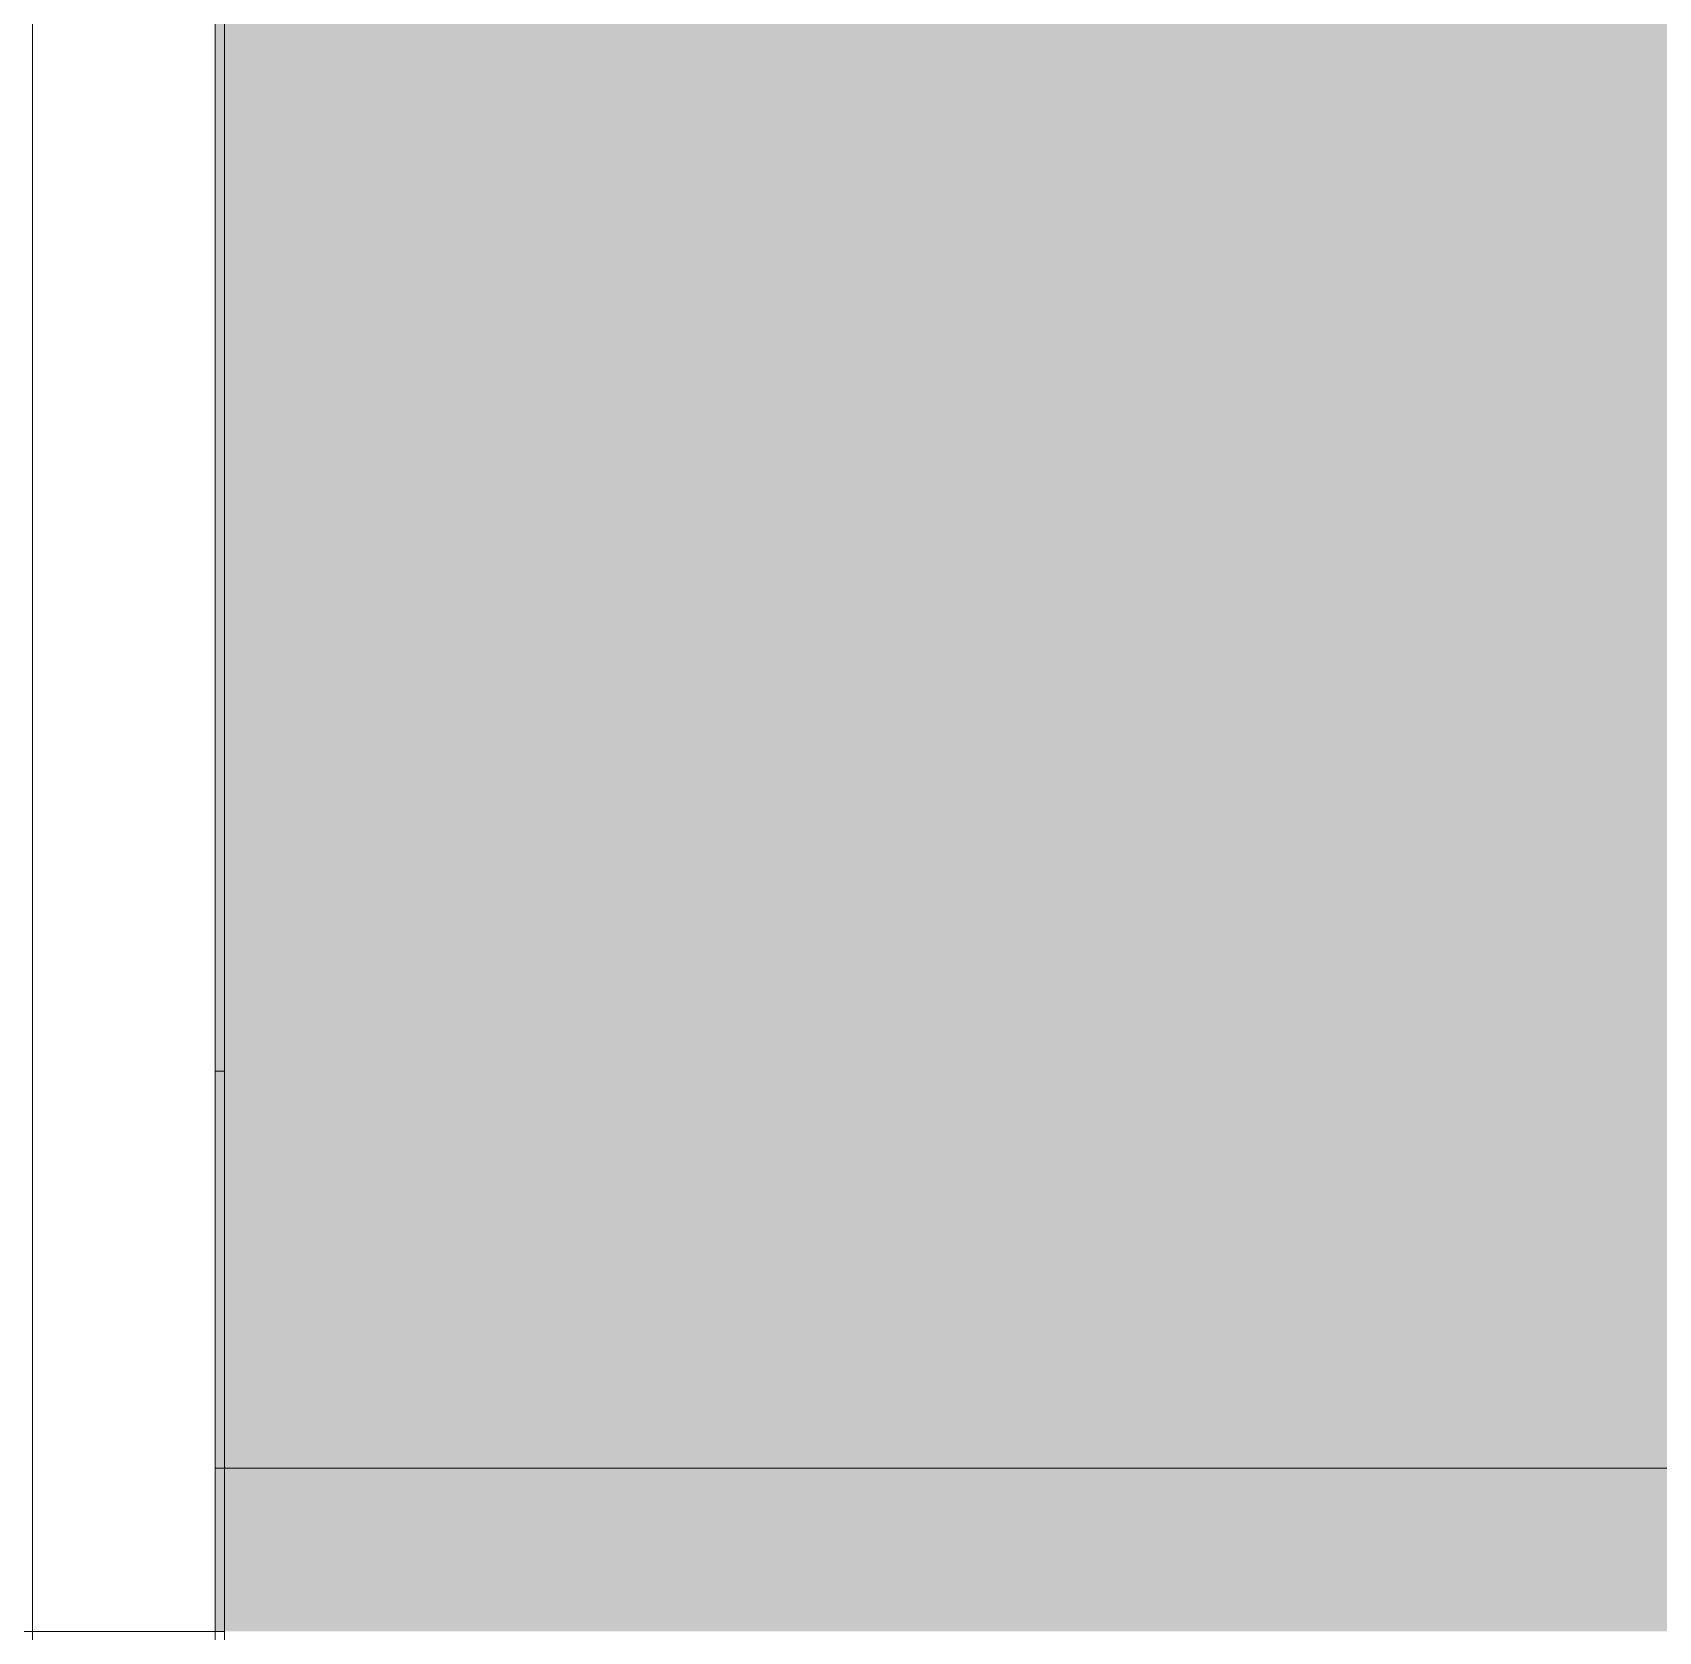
# Model space of a CAD drawing. Header units: millimetres. Extents: x -164500 to 426394, y -23753 to 102118.
# Drawn here: x 148882.1 to 149060.1, y 79759.4 to 79934.4 of the extents above; entities that cross this region are included whole.
import ezdxf

# ---------------------------------------------------------------- set-up
doc = ezdxf.new("R2010")
doc.units = ezdxf.units.MM
doc.linetypes.add('Осевая', pattern=[6350, 1270, -952.5, 3175, -952.5])
for name, color, linetype, lineweight in [('A-FLOR', 7, 'Continuous', 9), ('I-WALL', 7, 'Continuous', 5), ('S-STRS-MBND', 7, 'Continuous', 9), ('Оси-2', 7, 'Осевая', 9)]:
    doc.layers.add(name, color=color, linetype=linetype, lineweight=lineweight)
doc.layers.add('A-FLOR-1', color=7, linetype='Continuous', lineweight=9, true_color=0xeef6ff, transparency=0.5)
for name, color, linetype, lineweight, true_color in [('A-WALL-1', 9, 'Continuous', 5, 0x808080), ('A-WALL-FNSH-1', 9, 'Continuous', 5, 0x808080), ('S-STRS-1', 7, 'Continuous', 9, 0xeef6ff)]:
    doc.layers.add(name, color=color, linetype=linetype, lineweight=lineweight, true_color=true_color)

# ---------------------------------------------------------------- blocks, each defined once
blk = doc.blocks.new('2floor')
at = {"layer": 'A-FLOR-1'}
h = blk.add_hatch(color=256, dxfattribs=at)
h.paths.add_polyline_path([(148902.12, 5237.89), (150432.12, 5237.89), (150432.12, 5520), (148902.12, 5520)])
h.paths.add_polyline_path([(243652.12, 19600), (243952.12, 19600), (243952.12, 21130), (243652.12, 21130), (243652.12, 20075)])
at = {"layer": 'S-STRS-1'}
blk.add_hatch(color=256, dxfattribs=at).paths.add_polyline_path([(148902.12, 5220), (150432.12, 5220), (150432.12, 5237.89), (148902.12, 5237.89)])
at = {"layer": 'A-FLOR'}
blk.add_line((150732.12, 5237.89), (148902.12, 5237.89), dxfattribs=at)
at = {"layer": 'A-WALL-1'}
for p, q in [((148902.12, 5220), (148512.12, 5220)), ((148902.12, 120), (148902.12, 5220))]:
    blk.add_line(p, q, dxfattribs=at)
at = {"layer": 'A-WALL-FNSH-1'}
for p, q in [((148902.12, 5220), (148902.12, 140)), ((148903.12, 5220), (148902.12, 5220))]:
    blk.add_line(p, q, dxfattribs=at)
at = {"layer": 'I-WALL'}
for p, q in [((148903.12, 7659), (148903.12, 141)), ((148902.12, 5220), (148902.12, 7320)), ((148902.12, 5520), (148902.12, 5220)), ((148903.12, 5281.32), (148902.12, 5281.32))]:
    blk.add_line(p, q, dxfattribs=at)
at = {"layer": 'S-STRS-MBND'}
blk.add_line((148882.12, 1620), (148882.12, 5520), dxfattribs=at)
at = {"layer": 'Оси-2'}
blk.add_line((148882.12, 3093.74), (148882.12, 10380), dxfattribs=at)

msp = doc.modelspace()

# ---------------------------------------------------------------- block references
msp.add_blockref('2floor', (0, 74539.358))

doc.saveas('drawing.dxf')
